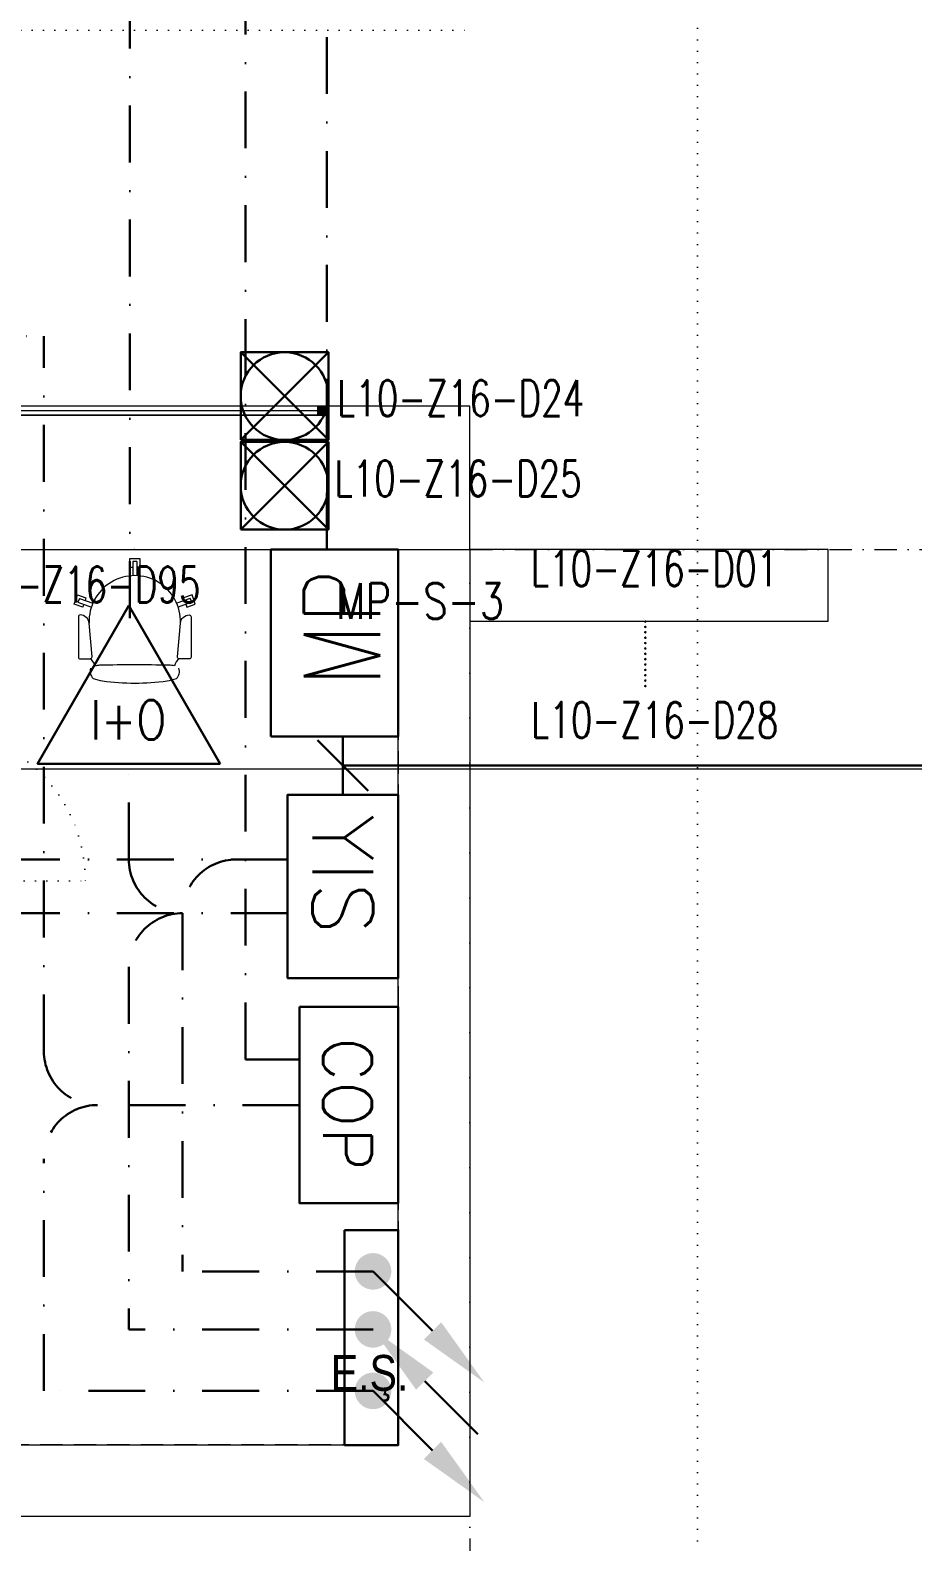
# Model space of a CAD drawing. Header units: metres. Extents: x -19121 to 152404, y -12107 to 29421.
# Drawn here: x 68179 to 68672, y -554 to 290 of the extents above; entities that cross this region are included whole.
import ezdxf
from ezdxf.enums import TextEntityAlignment as Align

# ---------------------------------------------------------------- set-up
doc = ezdxf.new("R2010")
doc.units = ezdxf.units.M
doc.header["$LTSCALE"] = 50
doc.header["$MEASUREMENT"] = 0
for name, pattern in [('DASHDOT', [25.4, 12.7, -6.35, 0, -6.35]), ('DASHDOT2', [0.5, 0.25, -0.125, 0, -0.125]), ('DOT2', [0.125, 0, -0.125]), ('HIDDEN', [0.375, 0.25, -0.125])]:
    doc.linetypes.add(name, pattern=pattern)
doc.layers.get('0').update_dxf_attribs({"color": 9, "lineweight": 9})
for name, color, linetype, lineweight in [('01', 9, 'Continuous', 9), ('05', 9, 'Continuous', 9), ('06B', 9, 'Continuous', 9), ('06D', 9, 'Continuous', 9), ('10', 9, 'Continuous', 9), ('15', 9, 'Continuous', 9), ('20', 9, 'DOT2', 9), ('21', 9, 'Continuous', 9), ('21_mahal200', 9, 'Continuous', 9), ('24', 9, 'DASHDOT2', 9), ('E-DEDEKTÖR NUMARALARI', 20, 'Continuous', 30), ('E-DUVAR TİPİ FLAŞÖR', 7, 'Continuous', 30), ('E-KABLO', 7, 'Continuous', 30), ('E-KARBON MONOKSİT PANELİ', 7, 'Continuous', 30), ('E-KOMBİNE DEDEKTÖR (ISI+OPTİK DUMAN)', 7, 'Continuous', 30), ('E-OK', 3, 'Continuous', 30), ('E-YANGIN İHBAR SANTRALI', 7, 'Continuous', 30), ('E-YAZI', 7, 'Continuous', 30)]:
    doc.layers.add(name, color=color, linetype=linetype, lineweight=lineweight)
doc.styles.add('E-YAZI', font='txttw.shx', dxfattribs={"height": 200})
doc.styles.add('MuuM_TEXT-STANDART', font='ARIALN.TTF')
doc.dimstyles.new('MuuM_DIM200', dxfattribs={"dimscale": 20, "dimtxt": 2, "dimasz": 1, "dimexe": 1, "dimexo": 1, "dimgap": 1, "dimtad": 1, "dimdec": 1, "dimrnd": 0.5, "dimdsep": 46, "dimtxsty": 'MuuM_TEXT-STANDART', "dimblk": 'ARCHTICK', "dimcen": 0, "dimdle": 0.15, "dimclrd": 256, "dimclre": 256, "dimclrt": 256, "dimadec": 0, "dimazin": 0, "dimtfac": 5, "dimtdec": 1, "dimtix": 1, "dimtmove": 2, "dimatfit": 3, "dimldrblk": 'DOT', "dimfxl": 3, "dimfxlon": 1, "dimtolj": 1, "dimlwd": -1, "dimlwe": -1, "dimarcsym": 0})

# ---------------------------------------------------------------- blocks, each defined once
blk = doc.blocks.new('p-akslar_yeni')
at = {"layer": '24'}
for points in [[(18840, -8575), (20860.95, -8575)], [(18840, -8575), (18840, -11897.18)]]:
    blk.add_lwpolyline(points, dxfattribs=at)
blk = doc.blocks.new('100_YANGIN İHBAR SANTRALI')
at = {"layer": 'E-YANGIN İHBAR SANTRALI', "color": 4}
blk.add_lwpolyline([(-3.011, 3.635), (3.011, 3.635), (3.011, 0), (-3.011, 0)], close=True, dxfattribs=at)
at = {"layer": 'E-YANGIN İHBAR SANTRALI', "color": 3, "style": 'E-YAZI'}
blk.add_text('YIS', height=2, dxfattribs=at).set_placement((-2.366, 0.813))
blk = doc.blocks.new('*U239')
at = {"layer": 'E-OK', "color": 3, "linetype": 'Continuous'}
blk.add_line((-97.8, -97.7), (0, 0), dxfattribs=at)
at = {"layer": 'E-OK', "color": 4, "linetype": 'Continuous', "const_width": 30}
blk.add_lwpolyline([(-15, 0, 1), (15, 0, 1)], format="xyb", close=True, dxfattribs=at)
at = {"layer": 'E-OK', "color": 3, "linetype": 'Continuous'}
blk.add_solid([(-83.6, -111.9), (-111.9, -83.6), (-182.7, -182.5)], dxfattribs=at)
blk = doc.blocks.new('*U241')
at = {"layer": 'E-OK', "color": 3, "linetype": 'Continuous'}
blk.add_line((84.9, 84.8), (172.1, 172), dxfattribs=at)
at = {"layer": 'E-OK', "color": 4, "linetype": 'Continuous', "const_width": 30}
blk.add_lwpolyline([(-15, 0, 1), (15, 0, 1)], format="xyb", close=True, dxfattribs=at)
at = {"layer": 'E-OK', "color": 3, "linetype": 'Continuous'}
blk.add_solid([(99, 70.7), (70.7, 99), (0, 0)], dxfattribs=at)
blk = doc.blocks.new('100_KARBON MONOKSİT PANELİ')
at = {"layer": 'E-KARBON MONOKSİT PANELİ', "color": 4}
blk.add_lwpolyline([(-3.221, 0), (-3.221, 3.246), (3.221, 3.246), (3.221, 0)], close=True, dxfattribs=at)
at = {"layer": 'E-KARBON MONOKSİT PANELİ', "color": 3, "style": 'E-YAZI'}
blk.add_text('COP', height=1.6, dxfattribs=at).set_placement((-2.226, 0.774))
blk = doc.blocks.new('100_KOMBİNE DEDEKTÖR (ISI+OPTİK DUMAN) 085')
at = {"layer": 'E-KOMBİNE DEDEKTÖR (ISI+OPTİK DUMAN)', "color": 4}
blk.add_lwpolyline([(2.55, 0), (0, 4.416), (-2.55, 0)], close=True, dxfattribs=at)
at = {"layer": 'E-KOMBİNE DEDEKTÖR (ISI+OPTİK DUMAN)', "color": 3, "style": 'E-YAZI', "width": 0.8}
blk.add_text('I+O', height=1.1016, dxfattribs=at).set_placement((-0.018, 1.224), align=Align.MIDDLE)
blk = doc.blocks.new('E-MODUL PANOLARI')
at = {"layer": 'E-KABLO', "color": 1}
blk.add_lwpolyline([(-49.03, 66.92), (49.03, 66.92), (49.03, 0), (-49.03, 0)], close=True, dxfattribs=at)
at = {"layer": 'E-KABLO', "color": 1, "style": 'E-YAZI', "width": 0.8}
blk.add_text('MP', height=40, dxfattribs=at).set_placement((-22.97, 9.54))
blk = doc.blocks.new('100_DUVAR TİPİ FLAŞÖR 085')
at = {"layer": 'E-DUVAR TİPİ FLAŞÖR', "color": 4}
blk.add_line((-1.224, 2.448), (1.224, 0), dxfattribs=at)
blk.add_lwpolyline([(-1.224, 0), (-1.224, 2.448), (1.224, 2.448), (1.224, 0)], close=True, dxfattribs=at)
blk.add_lwpolyline([(1.224, 2.448), (-1.224, 0)], dxfattribs=at)
blk.add_circle((0, 1.224), 1.224, dxfattribs=at)
blk = doc.blocks.new('p-kolon_80x80')
blk.add_lwpolyline([(-40, -40), (40, -40), (40, 40), (-40, 40)], close=True)
blk = doc.blocks.new('1.bod.mimari.elk')
at = {"layer": '01'}
blk.add_blockref('p-kolon_80x80', (12385, -8590), dxfattribs=at)
blk = doc.blocks.new('gr-p-birim eleman')
blk.add_lwpolyline([(-1, 0), (0, 0), (0, 1), (-1, 1)], close=True)
blk = doc.blocks.new('m-o-burosit-p-s')
for p, q in [((-32.07, 29.47), (-24.59, 32.12)), ((-31.29, 27.28), (-32.07, 29.47)), ((-31.29, 27.28), (-23.77, 29.94)), ((30.58, 27.28), (23.05, 29.94)), ((31.36, 29.47), (23.88, 32.12)), ((30.58, 27.28), (31.36, 29.47)), ((-1.52, 6.65), (-1.52, 14.56)), ((0.81, 6.65), (0.81, 14.56)), ((-1.52, 6.65), (0.81, 6.65))]:
    blk.add_line(p, q)
for points in [[(24.34, 66.31, 0.288334), (22.89, 71.95, 0.063046), (17.64, 73.3, 0.040602), (-0.36, 74.55, 0.040602), (-18.36, 73.3, 0.063046), (-23.61, 71.95, 0.288334), (-25.05, 66.31)], [(-22.56, 65.01, 0.08948), (-19.21, 64.65, 0.009114), (-0.36, 64.45, 0.007133), (19.31, 64.63, 0.067763), (21.85, 65.01, 0.067763)]]:
    blk.add_lwpolyline(points, format="xyb")
for points in [[(-30.81, 61.05), (-25.2, 61.05, -0.439586), (-24.21, 59.96), (-25.83, 41.12, -0.389289), (-30.81, 36.55, -0.414214), (-31.81, 37.55), (-31.81, 60.05, -0.414214)], [(30.1, 61.05), (24.49, 61.05, 0.439586), (23.49, 59.96), (25.12, 41.12, 0.389289), (30.1, 36.55, 0.414214), (31.1, 37.55), (31.1, 60.05, 0.414214)]]:
    blk.add_lwpolyline(points, format="xyb", close=True)
for points in [[(-28.91, 30.59), (-29.44, 32.09), (-34.15, 30.42), (-32.32, 25.23), (-27.6, 26.9), (-28.13, 28.4)], [(28.2, 30.59), (28.72, 32.09), (33.44, 30.42), (31.61, 25.23), (26.89, 26.9), (27.42, 28.4)], [(0.81, 10), (2.39, 10), (2.39, 5), (-3.11, 5), (-3.11, 10), (-1.52, 10)]]:
    blk.add_lwpolyline(points)
for centre, radius, start, end in [((-28.88, 66.36), 6.47, 304.70897, 347.86293), ((28.17, 66.36), 6.47, 192.13707, 235.29103), ((-0.36, 40.04), 25.49, 177.57583, 2.42417)]:
    blk.add_arc(centre, radius, start, end)
blk.add_point((0, 0))
blk = doc.blocks.new('P-KURANGLEZ')
at = {"layer": '01'}
blk.add_lwpolyline([(7525, -500), (12385, -500), (12385, -5), (12385, 0), (12425, 0), (12425, -540), (7525, -540)], close=True, dxfattribs=at)
blk = doc.blocks.new('prf-10x10')
blk.add_lwpolyline([(-5, -5), (5, -5), (5, 5), (-5, 5)], close=True)
at = {"color": 255}
blk.add_solid([(-5, -5), (5, -5), (-5, 5), (5, 5)], dxfattribs=at)
at = {"layer": '10'}
blk.add_point((0, 0), dxfattribs=at)
blk = doc.blocks.new('*U377')
at = {"layer": '06D'}
blk.add_lwpolyline([(-2.5, 225), (2.5, 225), (2.5, 0), (-2.5, 0)], close=True, dxfattribs=at)
at = {"layer": '15'}
blk.add_lwpolyline([(0, 220), (0, 5)], dxfattribs=at)
at = {"layer": '10', "xscale": 0.5, "yscale": 0.5, "rotation": 90}
for p in [(0, 222.5), (0, 2.5)]:
    blk.add_blockref('prf-10x10', p, dxfattribs=at)
blk = doc.blocks.new('p-al-01')
at = {"layer": '06B'}
for points in [[(27.05, 4.35), (27.05, 10.6), (42.05, 10.6), (42.05, 8.72), (29.3, 8.72), (29.3, 8.72), (29.3, 4.35), (27.05, 4.35)], [(27.05, -0.65), (27.05, -6.9), (42.05, -6.9), (42.05, -5.03), (29.3, -5.03), (29.3, -5.03), (29.3, -0.65), (27.05, -0.65)]]:
    blk.add_lwpolyline(points, dxfattribs=at)
at = {"layer": '06D'}
for p, q in [((115.67, 4.35), (28.8, 4.35)), ((28.8, -0.65), (115.67, -0.65))]:
    blk.add_line(p, q, dxfattribs=at)
at = {"layer": '10'}
for points in [[(25.67, -0.65), (25.67, 4.35), (20.67, 4.35), (20.67, -0.65)], [(30.67, -0.65), (30.67, 4.35), (25.67, 4.35), (25.67, -0.65)], [(110.67, -0.65), (110.67, 4.35), (105.67, 4.35), (105.67, -0.65)], [(115.67, -0.65), (115.67, 4.35), (110.67, 4.35), (110.67, -0.65)]]:
    blk.add_lwpolyline(points, close=True, dxfattribs=at)
at = {"layer": '15'}
blk.add_lwpolyline([(105.67, 1.85), (30.67, 1.85)], dxfattribs=at)
at = {"layer": '20'}
blk.add_lwpolyline([(110.67, -0.65), (110.67, -85.65)], dxfattribs=at)
blk.add_arc((110.67, -0.65), 85, 180, 270, dxfattribs=at)
blk = doc.blocks.new('_ArchTick')
at = {"color": 0, "linetype": 'ByBlock', "const_width": 0.15}
blk.add_lwpolyline([(-0.5, -0.5), (0.5, 0.5)], dxfattribs=at)
blk = doc.blocks.new('_Dot')
at = {"color": 0, "linetype": 'ByBlock', "lineweight": -2}
blk.add_line((-0.5, 0), (-1, 0), dxfattribs=at)
at = {"color": 0, "linetype": 'ByBlock', "const_width": 0.5}
blk.add_lwpolyline([(-0.25, 0, 1), (0.25, 0, 1)], format="xyb", close=True, dxfattribs=at)
blk = doc.blocks.new('1.bod.mimari1.elk')
at = {"layer": '06D', "linetype": 'DOT2'}
blk.add_lwpolyline([(2500, -1650), (2500, -7740, 0.414214), (3100, -8340), (12425, -8340)], format="xyb", dxfattribs=at)
at = {"layer": '06D'}
blk.add_lwpolyline([(12625.01, -8630), (12425, -8630), (12425, -8670), (12625.01, -8670)], close=True, dxfattribs=at)
at = {"layer": '20'}
blk.add_lwpolyline([(11136.56, -4590), (12116.71, -5194.47), (12552, -6338.67), (12552, -9327.81), (12425, -9504.28)], dxfattribs=at)
at = {"layer": '20', "linetype": 'HIDDEN'}
for points in [[(12385, -9130), (11320, -9130), (11320, -8630), (12385, -8630)], [(12355, -9010), (12385, -9010), (12385, -9130), (12355, -9130)]]:
    blk.add_lwpolyline(points, close=True, dxfattribs=at)
at = {"xscale": -1}
for name, p, rotation in [('*U377', (12120, -8552.5), 270), ('p-al-01', (12124.6, -8704.33), 90)]:
    blk.add_blockref(name, p, dxfattribs=dict(at, rotation=rotation))
at = {"layer": '01'}
blk.add_blockref('P-KURANGLEZ', (0, -8630), dxfattribs=at)
at = {"layer": '05', "xscale": 75.00000000000004, "yscale": 215, "rotation": 90}
blk.add_blockref('gr-p-birim eleman', (12345, -8555), dxfattribs=at)
at = {"layer": '05', "rotation": 180}
blk.add_blockref('m-o-burosit-p-s', (12237.5, -8630), dxfattribs=at)
at = {"layer": '21', "style": 'MuuM_TEXT-STANDART'}
blk.add_text('E.Ş.', height=20, dxfattribs=at).set_placement((12347.3, -9099.78))
at = {"layer": '21_mahal200'}
blk.add_leader([(11956.34, -8752.49), (12700.75, -8752.49)], dimstyle='MuuM_DIM200', override={"dimasz": 1, "dimfxl": 10}, dxfattribs=at)

msp = doc.modelspace()

# ---------------------------------------------------------------- linework, layer by layer
at = {"layer": 'E-KABLO', "color": 6, "linetype": 'DASHDOT', "ltscale": 0.05}
for p, q in [((68345, 0), (68345, 540.32)), ((68299.75, -284.73), (68299.75, 511.81)), ((68235.18, -38.24), (68235.18, 496.45)), ((68354.1, -136.91), (68354.1, -104.32)), ((68323.2, -173.09), (68091.5, -173.09)), ((68264.56, -203.09), (68264.56, -403.09)), ((68329.82, -284.73), (68299.75, -284.73)), ((68370.88, -403.09), (68264.56, -403.09))]:
    msp.add_line(p, q, dxfattribs=at)
at = {"layer": 'E-KABLO', "color": 3, "linetype": 'DASHDOT', "ltscale": 0.05}
for p, q in [((66603.4, 119.17), (68187.13, 119.17)), ((68187.13, -280.2), (68187.13, 119.17)), ((68329.82, -310.2), (68217.13, -310.2)), ((68187.13, -469.83), (68187.13, -340.2)), ((68370.88, -469.83), (68187.13, -469.83))]:
    msp.add_line(p, q, dxfattribs=at)
at = {"layer": 'E-KABLO'}
msp.add_line((68339.96, -106.47), (68368.24, -134.76), dxfattribs=at)
at = {"layer": 'E-KABLO', "color": 4, "linetype": 'DASHDOT', "ltscale": 0.05}
for p, q in [((68234.56, -173.09), (68234.56, -119.62)), ((68323.2, -203.09), (68146.33, -203.09)), ((68234.56, -233.09), (68234.56, -435.49)), ((68370.88, -435.49), (68234.56, -435.49))]:
    msp.add_line(p, q, dxfattribs=at)
at = {"layer": 'E-KABLO'}
msp.add_lwpolyline([(69486.5, -120.61), (68354.1, -120.61)], dxfattribs=at)
at = {"layer": 'E-KABLO', "color": 2, "ltscale": 0.05}
msp.add_lwpolyline([(68355, -380.05), (68385, -380.05), (68385, -500.05), (68355, -500.05)], close=True, dxfattribs=at)
at = {"layer": 'E-KABLO', "color": 4, "linetype": 'DASHDOT', "ltscale": 0.05}
for centre, start, end in [((68264.56, -173.09), 180, 270), ((68264.56, -233.09), 90, 180)]:
    msp.add_arc(centre, 30, start, end, dxfattribs=at)
at = {"layer": 'E-KABLO', "color": 6, "linetype": 'DASHDOT', "ltscale": 0.05}
msp.add_arc((68294.56, -203.09), 30, 90, 180, dxfattribs=at)
at = {"layer": 'E-KABLO', "color": 3, "linetype": 'DASHDOT', "ltscale": 0.05}
for centre, start, end in [((68217.13, -280.2), 180, 270), ((68217.13, -340.2), 90, 180)]:
    msp.add_arc(centre, 30, start, end, dxfattribs=at)

# ---------------------------------------------------------------- block references
at = {"layer": '06D'}
for name in ['1.bod.mimari.elk', '1.bod.mimari1.elk']:
    msp.add_blockref(name, (56000, 8630), dxfattribs=at)
at = {"layer": '24'}
msp.add_blockref('p-akslar_yeni', (49585, 8575), dxfattribs=at)
at = {"layer": 'E-DUVAR TİPİ FLAŞÖR', "xscale": 20, "yscale": 20, "zscale": 20}
for p in [(68321.47, 61.19), (68321.47, 11.15)]:
    msp.add_blockref('100_DUVAR TİPİ FLAŞÖR 085', p, dxfattribs=at)
at = {"layer": 'E-KABLO', "color": 1, "xscale": 1.063724968549689, "yscale": 1.063724968549689, "zscale": 1.063724968549689, "rotation": 90}
msp.add_blockref('E-MODUL PANOLARI', (68385, -52.16), dxfattribs=at)
at = {"layer": 'E-KARBON MONOKSİT PANELİ', "xscale": 17, "yscale": 17, "zscale": 17, "rotation": 270}
msp.add_blockref('100_KARBON MONOKSİT PANELİ', (68329.82, -310.2), dxfattribs=at)
at = {"layer": 'E-KOMBİNE DEDEKTÖR (ISI+OPTİK DUMAN)', "xscale": 20, "yscale": 20, "zscale": 20}
msp.add_blockref('100_KOMBİNE DEDEKTÖR (ISI+OPTİK DUMAN) 085', (68234.56, -119.62), dxfattribs=at)
at = {"layer": 'E-OK', "xscale": -0.34, "yscale": 0.34, "zscale": 0.34}
for p in [(68370.88, -403.09), (68370.88, -469.83)]:
    msp.add_blockref('*U239', p, dxfattribs=at)
at = {"layer": 'E-OK', "xscale": -0.34, "yscale": 0.34, "zscale": 0.34, "rotation": 180}
msp.add_blockref('*U241', (68370.88, -435.49), dxfattribs=at)
at = {"layer": 'E-YANGIN İHBAR SANTRALI', "xscale": 17, "yscale": 17, "zscale": 17, "rotation": 270}
msp.add_blockref('100_YANGIN İHBAR SANTRALI', (68323.2, -188.09), dxfattribs=at)

# ---------------------------------------------------------------- texts
at = {"layer": 'E-DEDEKTÖR NUMARALARI', "style": 'E-YAZI', "width": 0.7}
for s, p in [('L10-Z16-D24', (68350.79, 74.51)), ('L10-Z16-D25', (68349.38, 29.66)), ('L10-Z16-D01', (68459.04, -20.47)), ('L09-Z16-D95', (68136.51, -29.55)), ('L10-Z16-D28', (68459.15, -105.14))]:
    msp.add_text(s, height=20, dxfattribs=at).set_placement(p)
at = {"layer": 'E-KABLO', "color": 4, "style": 'E-YAZI', "width": 0.7}
msp.add_text('.............', height=10, rotation=270, dxfattribs=at).set_placement((68522.52, -38.72, -1.75))
at = {"layer": 'E-YAZI', "color": 3, "style": 'E-YAZI', "width": 0.8}
msp.add_text('MP-S-3', height=20, dxfattribs=at).set_placement((68350.19, -38.74))

doc.saveas('drawing.dxf')
